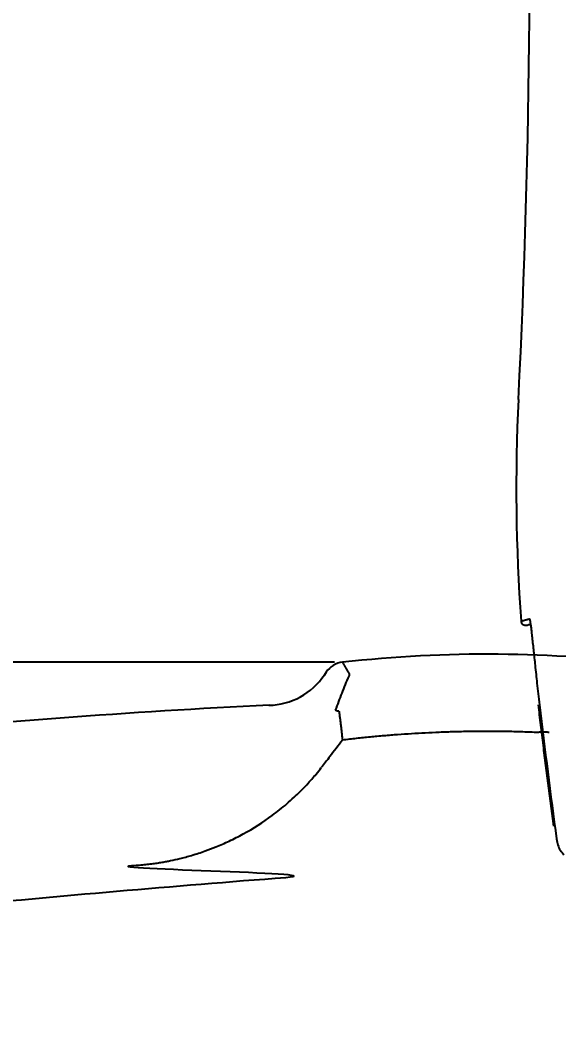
# Model space of a CAD drawing. Extents: x -4358 to 1981, y -50 to 2478.
# Drawn here: x -566.5 to -448.3, y 743 to 963.8 of the extents above; entities that cross this region are included whole.
import ezdxf

# ---------------------------------------------------------------- set-up
doc = ezdxf.new("R2010")
doc.units = 0
doc.header["$LTSCALE"] = 20
doc.header["$MEASUREMENT"] = 0
doc.layers.get('0').update_dxf_attribs({"linetype": 'CONTINUOUS'})
doc.layers.get('DEFPOINTS').update_dxf_attribs({"linetype": 'CONTINUOUS'})
doc.styles.get("Standard").update_dxf_attribs({"font": 'NanumGothic.ttf'})
doc.dimstyles.get("Standard").update_dxf_attribs({"dimtxt": 2.7, "dimasz": 2.5, "dimexe": 1.5, "dimexo": 1.5, "dimgap": 1.5, "dimtad": 1, "dimdec": 0, "dimlfac": 10, "dimzin": 0, "dimdsep": 46, "dimtxsty": 'Standard', "dimcen": 0, "dimclrt": 2, "dimadec": 0, "dimazin": 0, "dimtfac": 1, "dimtdec": 0, "dimtmove": 0, "dimatfit": 3, "dimfxl": 0, "dimtolj": 1, "dimtzin": 0, "dimarcsym": 0})

# ---------------------------------------------------------------- blocks, each defined once
blk = doc.blocks.new('*D24')
at = {"color": 3, "lineweight": -2}
for p, q in [((-497.54, 822.85), (-883.2, 822.85)), ((-877.2, 798.85), (-877.2, 585.3)), ((-877.2, 321.62), (-877.2, 535.17)), ((-655.7, 297.62), (-883.2, 297.62))]:
    blk.add_line(p, q, dxfattribs=at)
at = {"color": 3}
for points in [[(-881.2, 798.85), (-873.2, 798.85), (-877.2, 822.85)], [(-881.2, 321.62), (-873.2, 321.62), (-877.2, 297.62)]]:
    blk.add_solid(points, dxfattribs=at)
at = {"layer": 'DEFPOINTS', "color": 0}
for p in [(-495.74, 822.85), (-877.2, 297.62), (-653.9, 297.62)]:
    blk.add_point(p, dxfattribs=at)
at = {"color": 2, "insert": (-877.2, 560.24), "char_height": 24, "attachment_point": 5}
blk.add_mtext('\\A1;520', dxfattribs=at)
blk = doc.blocks.new('A$Cac67878c')
for centre, radius, start, end in [((-238.66, -1868.29), 1997.73, 81.82472, 82.67648), ((-238.66, -1868.29), 1997.73, 81.82472, 82.67648), ((-11.14, -284.55), 397.73, 81.1341, 81.8247), ((-11.14, -284.55), 397.73, 81.134, 81.8247), ((64.01, 107.31), 1, 78.4326, 179.9998), ((-11.14, -284.55), 400, 72.1688, 79.1442), ((723.77, 2000.16), 2000, 252.16883, 261.74013)]:
    blk.add_arc(centre, radius, start, end)
for points, knots in [([(15.99, 113.15), (15.08, 113.2), (13.75, 113.28), (12.6, 112.66), (12.23, 112.46)], [0, 0, 0, 0, 0.682719, 1, 1, 1, 1]), ([(18.85, 113), (20.33, 112.81), (23.29, 112.42), (27.72, 111.83), (32.16, 111.23), (36.59, 110.62), (41.02, 110), (43.98, 109.57), (45.45, 109.36)], [0, 0, 0, 0, 0.166624, 0.333264, 0.499922, 0.666598, 0.83329, 1, 1, 1, 1]), ([(63.79, 106.38), (63.72, 106.38), (63.54, 106.4), (63.03, 106.46), (62.28, 106.55), (61.27, 106.7), (60.09, 106.88), (58.69, 107.09), (57.17, 107.33), (55.63, 107.57), (53.93, 107.84), (52.09, 108.13), (50.79, 108.33), (50.16, 108.43)], [0, 0, 0, 0, 0.04752, 0.122084, 0.228385, 0.312896, 0.406378, 0.513715, 0.610148, 0.696826, 0.790159, 0.899436, 1, 1, 1, 1]), ([(64.2, 108.29), (64.2, 108.29), (64.2, 108.29), (64.2, 108.27), (64.2, 108.25), (64.2, 108.21), (64.2, 108.16), (64.2, 108.1), (64.2, 108.03), (64.2, 107.95), (64.2, 107.87), (64.2, 107.77), (64.2, 107.65), (64.2, 107.53), (64.2, 107.4), (64.2, 107.26), (64.2, 107.11), (64.2, 106.95), (64.2, 106.77), (64.2, 106.59), (64.2, 106.46), (64.2, 106.39)], [0, 0, 0, 0, 0.052862, 0.105698, 0.158509, 0.211294, 0.264054, 0.316788, 0.369496, 0.422179, 0.474836, 0.527467, 0.580073, 0.632653, 0.685208, 0.737737, 0.790241, 0.842719, 0.895172, 0.947599, 1, 1, 1, 1]), ([(63.01, 107.31), (63.01, 107.28), (63.01, 107.24), (63.01, 106.59), (63.01, 106.46)], [0, 0, 0, 0, 0.7917391, 1, 1, 1, 1]), ([(64.2, 106.39), (64.12, 106.4), (63.98, 106.42), (63.84, 106.39), (63.78, 106.38)], [0, 0, 0, 0, 0.562846, 1, 1, 1, 1]), ([(64.2, 106.39), (64.19, 106.38), (64.17, 106.37), (64.05, 106.36), (63.94, 106.37), (63.83, 106.38), (63.79, 106.38)], [0, 0, 0, 0, 0.366214, 0.650164, 0.847714, 1, 1, 1, 1])]:
    blk.add_open_spline(points, degree=3, knots=knots)
blk = doc.blocks.new('*D25')
at = {"color": 3, "lineweight": -2}
for p, q in [((-460.63, 1235.77), (-987.67, 1235.77)), ((-981.67, 1211.77), (-981.67, 791.84)), ((-981.67, 321.77), (-981.67, 741.71)), ((-655.85, 297.77), (-987.67, 297.77))]:
    blk.add_line(p, q, dxfattribs=at)
at = {"color": 3}
for points in [[(-985.67, 1211.77), (-977.67, 1211.77), (-981.67, 1235.77)], [(-985.67, 321.77), (-977.67, 321.77), (-981.67, 297.77)]]:
    blk.add_solid(points, dxfattribs=at)
at = {"layer": 'DEFPOINTS', "color": 0}
for p in [(-458.83, 1235.77), (-981.67, 297.77), (-654.05, 297.77)]:
    blk.add_point(p, dxfattribs=at)
at = {"color": 2, "insert": (-981.67, 766.77), "char_height": 24, "attachment_point": 5}
blk.add_mtext('\\A1;940', dxfattribs=at)

msp = doc.modelspace()

# ---------------------------------------------------------------- linework, layer by layer
msp.add_line((-499.37, 820.67), (-499.84, 819.98))
for centre, radius, start, end in [((-464.08, 540.62), 284, 82.5947, 96.4081), ((-495.22, 817.88), 5, 95.892, 146.3155), ((-512.24, 828.41), 15, 271.2292, 326.3132), ((-435.23, -799.18), 1614.42, 92.71938, 95.9834)]:
    msp.add_arc(centre, radius, start, end)
for points, knots in [([(-494.24, 820.33), (-494.3, 820.43), (-494.43, 820.64), (-494.6, 820.92), (-494.76, 821.18), (-494.9, 821.42), (-495.02, 821.61), (-495.13, 821.79), (-495.23, 821.95), (-495.34, 822.12), (-495.43, 822.28), (-495.55, 822.47), (-495.67, 822.67), (-495.75, 822.81), (-495.79, 822.86), (-495.78, 822.85), (-495.78, 822.84)], [0, 0, 0, 0, 0.062684, 0.125467, 0.18835, 0.245857, 0.302725, 0.347156, 0.40119, 0.462026, 0.52319, 0.584681, 0.723171, 0.861292, 0.997769, 1, 1, 1, 1]), ([(-497.3, 812.34), (-496.83, 813.58), (-496.36, 814.83), (-495.64, 816.69), (-495.39, 817.32), (-494.89, 818.56), (-494.63, 819.18), (-494.35, 819.8)], [0, 0, 0, 0, 0.5, 0.5, 0.75, 0.75, 1, 1, 1, 1]), ([(-494.3, 819.99), (-494.3, 820.01), (-494.28, 820.06), (-494.27, 820.12), (-494.26, 820.18), (-494.25, 820.23), (-494.24, 820.26), (-494.23, 820.29), (-494.23, 820.32), (-494.24, 820.32), (-494.24, 820.33)], [0, 0, 0, 0, 0.126092, 0.251908, 0.377429, 0.502632, 0.627504, 0.752031, 0.8762, 1, 1, 1, 1]), ([(-496.57, 812.12), (-496.56, 812.09), (-496.55, 812.05), (-496.54, 811.96), (-496.52, 811.85), (-496.5, 811.7), (-496.48, 811.49), (-496.45, 811.22), (-496.41, 810.9), (-496.35, 810.43), (-496.25, 809.72), (-496.14, 808.82), (-496.05, 808), (-495.99, 807.43), (-495.95, 807.08), (-495.92, 806.78), (-495.88, 806.44), (-495.83, 806.09), (-495.79, 805.87), (-495.78, 805.77)], [0, 0, 0, 0, 0.027287, 0.057159, 0.089676, 0.124894, 0.187184, 0.250426, 0.299478, 0.375899, 0.501153, 0.633343, 0.751412, 0.814018, 0.845262, 0.876468, 0.921924, 0.963059, 1, 1, 1, 1]), ([(-495.78, 805.77), (-496.71, 804.56), (-498.26, 802.55), (-499.81, 800.54), (-500.43, 799.75)], [0, 0, 0, 0, 0.602294, 1, 1, 1, 1]), ([(-453.34, 807.45), (-453.89, 807.47), (-454.97, 807.51), (-456.61, 807.56), (-458.24, 807.61), (-459.88, 807.64), (-461.51, 807.66), (-463.14, 807.67), (-464.78, 807.67), (-466.41, 807.66), (-468.05, 807.64), (-469.68, 807.61), (-471.32, 807.57), (-472.95, 807.52), (-475.05, 807.44), (-477.62, 807.33), (-480.66, 807.15), (-483.69, 806.95), (-486.71, 806.71), (-489.74, 806.43), (-492.76, 806.12), (-494.77, 805.89), (-495.78, 805.77)], [0, 0, 0, 0, 0.038453, 0.0769, 0.115342, 0.153781, 0.192219, 0.230656, 0.269094, 0.307535, 0.34598, 0.384431, 0.422889, 0.461355, 0.499831, 0.571322, 0.642784, 0.714228, 0.785662, 0.857095, 0.928538, 1, 1, 1, 1]), ([(-450.44, 807.42), (-450.44, 807.44), (-450.51, 807.45), (-450.79, 807.47), (-451.01, 807.48), (-451.58, 807.49), (-451.92, 807.48), (-452.63, 807.47), (-453, 807.46), (-453.34, 807.45)], [0, 0, 0, 0, 0.25, 0.25, 0.5, 0.5, 0.75, 0.75, 1, 1, 1, 1]), ([(-541.06, 778.29), (-540.81, 778.31), (-540.33, 778.34), (-539.63, 778.4), (-538.94, 778.47), (-538.29, 778.54), (-537.65, 778.62), (-537.05, 778.7), (-536.47, 778.78), (-535.91, 778.87), (-535.38, 778.96), (-534.88, 779.05), (-534.4, 779.14), (-533.94, 779.22), (-532.96, 779.42), (-531.27, 779.8), (-528.72, 780.49), (-526.1, 781.34), (-523.35, 782.39), (-520.56, 783.6), (-516.33, 785.76), (-512.08, 788.48), (-508.47, 791.34), (-506.47, 793.14), (-505.01, 794.54), (-503.71, 795.88), (-502.56, 797.15), (-501.49, 798.4), (-500.81, 799.26), (-500.43, 799.75)], [0, 0, 0, 0, 0.015547, 0.030569, 0.045066, 0.059038, 0.072485, 0.085409, 0.097808, 0.109683, 0.121034, 0.131861, 0.142163, 0.15194, 0.161193, 0.205527, 0.261746, 0.328436, 0.380533, 0.448143, 0.521029, 0.681467, 0.767095, 0.812621, 0.852075, 0.895406, 0.930991, 0.960665, 1, 1, 1, 1]), ([(-619.47, 765.42), (-594.78, 768.08), (-570.07, 770.46), (-532.96, 773.68), (-520.59, 774.69), (-495.83, 776.58), (-553.45, 777.46), (-541.06, 778.29)], [0, 0, 0, 0, 0.5, 0.5, 0.75, 0.75, 1, 1, 1, 1])]:
    msp.add_open_spline(points, degree=3, knots=knots)
for points in [[(-494.35, 819.8), (-494.34, 819.84), (-494.33, 819.87), (-494.33, 819.9)], [(-494.3, 819.99), (-494.31, 819.96), (-494.32, 819.93), (-494.33, 819.9)], [(-496.57, 812.12), (-496.95, 812.13), (-497.35, 812.2), (-497.3, 812.34)]]:
    msp.add_open_spline(points, degree=3)

# ---------------------------------------------------------------- block references
at = {"rotation": 105}
msp.add_blockref('A$Cac67878c', (-335.41, 797.9), dxfattribs=at)

# ---------------------------------------------------------------- dimensions: what is measured, and where the dimension line sits
for base, p1, p2, text, picture, middle in [((-981.67, 297.77), (-458.83, 1235.77), (-654.05, 297.77), '940', '*D25', (-981.67, 766.77)), ((-877.2, 297.62), (-495.74, 822.85), (-653.9, 297.62), '520', '*D24', (-877.2, 560.24))]:
    dim = msp.add_linear_dim(base=base, p1=p1, p2=p2, angle=90, text=text, dimstyle='Standard', override={"dimscale": 1.2, "dimtxt": 20, "dimasz": 20, "dimexe": 5, "dimgap": 10, "dimtih": 1, "dimtoh": 1, "dimlfac": 1, "dimzin": 12, "dimclrd": 3, "dimclre": 3, "dimazin": 2, "dimarcsym": 1})
    dim.commit()
    dim.dimension.update_dxf_attribs({"geometry": picture, "text_midpoint": middle, "dimtype": 160})

doc.saveas('drawing.dxf')
